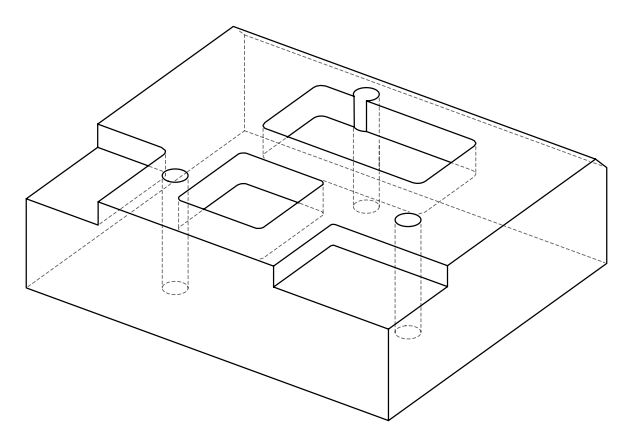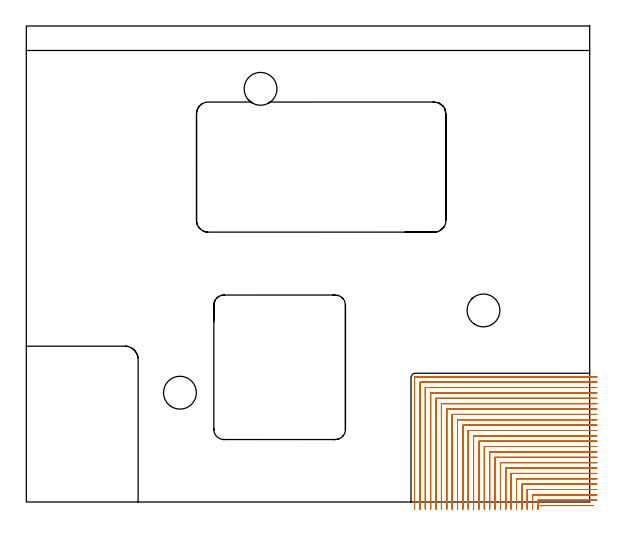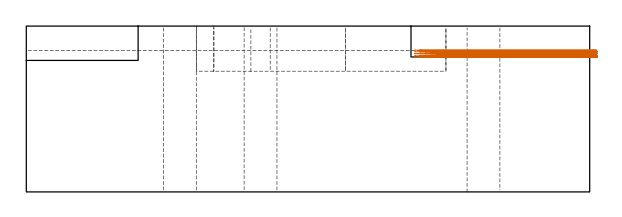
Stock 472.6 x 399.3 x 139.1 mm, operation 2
(PLAN: 20 operations, 15 tool changes, 273.5 min)
(1 AREA_MILL | FG_CHAMFER_SURFACE | UGT0205_001 | 30.49 min | 99290 mm3)
(2 MILL_CORNER_NOTCH_RECTANGULAR | CORNER_NOTCH_RECTANGULAR | NXT0201_008 | Follow Part, ap 1.5, ae 75% | 152.79 min | 419268 mm3)
(3 MILL_CORNER_NOTCH_RECTANGULAR_1 | CORNER_NOTCH_RECTANGULAR_1 | NXT0201_012 | Follow Part, ap 4, ae 75% | 20.48 min | 352301 mm3)
(4 MILL_RECTANGULAR_POCKET | POCKET_RECTANGULAR_STRAIGHT | NXT0201_012 | Follow Part, ap 4, ae 75% | 23.34 min | 504735 mm3)
(5 MILL_RECTANGULAR_POCKET_1 | POCKET_RECTANGULAR_STRAIGHT_1 | NXT0201_012 | Follow Part, ap 4, ae 75% | 40.64 min | 862028 mm3)
(6 SPOT_DRILL | STEP1HOLE | NXT0321_9005460120000 | 0.05 min | 144 mm3)
(7 SPOT_DRILL_1 | STEP1HOLE_1 | NXT0321_9005460120000 | 0.05 min | 247 mm3)
(8 SPOT_DRILL_2 | STEP1HOLE_2 | NXT0321_9005460120000 | 0.05 min | 151 mm3)
(9 DRILL_BLIND_HOLE_INTO_CENTER | STEP1HOLE | UGT0301_192 | 0.05 min | 359 mm3)
(10 GUN_DRILL_THROUGH_HOLE | STEP1HOLE | UGT0307_003 | 0.64 min | 4865 mm3)
(11 SPADE_DRILL_TO_ENLARGE_THROUGH_HOLE | STEP1HOLE | UGT0306_008 | 0.59 min | 27917 mm3)
(12 DRILL_TO_ENLARGE_THROUGH_HOLE | STEP1HOLE | UGT0301_390 | 0.61 min | 49175 mm3)
(13 DRILL_BLIND_HOLE_INTO_CENTER_1 | STEP1HOLE_1 | UGT0301_192 | 0.05 min | 286 mm3)
(14 GUN_DRILL_THROUGH_HOLE_1 | STEP1HOLE_1 | UGT0307_003 | 0.64 min | 4977 mm3)
(15 SPADE_DRILL_TO_ENLARGE_THROUGH_HOLE_1 | STEP1HOLE_1 | UGT0306_008 | 0.59 min | 27949 mm3)
(16 DRILL_TO_ENLARGE_THROUGH_HOLE_1 | STEP1HOLE_1 | UGT0301_390 | 0.61 min | 49122 mm3)
(17 DRILL_BLIND_HOLE_INTO_CENTER_2 | STEP1HOLE_2 | UGT0301_192 | 0.05 min | 333 mm3)
(18 GUN_DRILL_THROUGH_HOLE_2 | STEP1HOLE_2 | UGT0307_003 | 0.64 min | 4922 mm3)
(19 SPADE_DRILL_TO_ENLARGE_THROUGH_HOLE_2 | STEP1HOLE_2 | UGT0306_008 | 0.59 min | 27992 mm3)
(20 DRILL_TO_ENLARGE_THROUGH_HOLE_2 | STEP1HOLE_2 | UGT0301_390 | 0.61 min | 48086 mm3)
(TOOL UGT0205_001 | Chamfer Mill 20 x 3 x 45 deg. | D20 FL50 Z2)
(TOOL NXT0201_008 | ENDMILL 6mm [2P460-0600-NA 1630] | D6 FL26 Z6)
(TOOL NXT0201_012 | ENDMILL 16mm [2P460-1600-NA 1630] | D16 FL38 Z6)
(TOOL NXT0321_9005460120000 | NC Spot Drill, 142deg, 12mm, Carbide, Uncoated | D12 PA142 FL30 Z2)
(TOOL UGT0301_192 | Twist Drill 7.2 mm | D7.2 PA118 FL66 Z2)
(TOOL UGT0307_003 | Gun Drill 7 mm | D7 PA130 FL24 Z1)
(TOOL UGT0306_008 | Spade Drill 17.5mm | D17.5 PA132 FL10 Z2)
(TOOL UGT0301_390 | Twist Drill 27.5 mm | D27.5 PA118 FL165 Z2)
(OP 2 MILL_CORNER_NOTCH_RECTANGULAR, part 2 of 2)
G0 Z149.1
X478.6 Y100.5
Z118.956
G1 X475.6
X330.497 F500.
G3 X330.2 Y100.203 R0.3
G1 Y-3.
Y-6. F250.
G0 Z149.1
X478.6 Y105.
Z118.956
G1 X475.6
X326.1 F500.
G3 X325.7 Y104.6 R0.4
G1 Y-3.
Y-6. F250.
G0 Z149.1
X475.604 Y-3.
Z117.517
G1 X472.604
X433.992 F500.
X430.993 Y-3.071 F250.
G0 Z149.1
X478.6 Y1.5
Z117.517
G1 X475.6
X429.493 F500.
G3 X429.2 Y1.207 R0.3
G1 Y-3.
Y-6. F250.
G0 Z149.1
X478.6 Y6.
Z117.517
G1 X475.6
X424.993 F500.
G3 X424.7 Y5.707 R0.3
G1 Y-3.
Y-6. F250.
G0 Z149.1
X478.6 Y10.5
Z117.517
G1 X475.6
X420.494 F500.
G3 X420.2 Y10.206 R0.3
G1 Y-3.
Y-6. F250.
G0 Z149.1
X478.6 Y15.
Z117.517
G1 X475.6
X415.994 F500.
G3 X415.7 Y14.706 R0.3
G1 Y-3.
Y-6. F250.
G0 Z149.1
X478.6 Y19.5
Z117.517
G1 X475.6
X411.494 F500.
G3 X411.2 Y19.206 R0.3
G1 Y-3.
Y-6. F250.
G0 Z149.1
X478.6 Y24.
Z117.517
G1 X475.6
X406.994 F500.
G3 X406.7 Y23.706 R0.3
G1 Y-3.
Y-6. F250.
G0 Z149.1
X478.6 Y28.5
Z117.517
G1 X475.6
X402.494 F500.
G3 X402.2 Y28.206 R0.3
G1 Y-3.
Y-6. F250.
G0 Z149.1
X478.6 Y33.
Z117.517
G1 X475.6
X397.995 F500.
G3 X397.7 Y32.705 R0.3
G1 Y-3.
Y-6. F250.
G0 Z149.1
X478.6 Y37.5
Z117.517
G1 X475.6
X393.495 F500.
G3 X393.2 Y37.205 R0.3
G1 Y-3.
Y-6. F250.
G0 Z149.1
X478.6 Y42.
Z117.517
G1 X475.6
X388.995 F500.
G3 X388.7 Y41.705 R0.3
G1 Y-3.
Y-6. F250.
G0 Z149.1
X478.6 Y46.5
Z117.517
G1 X475.6
X384.495 F500.
G3 X384.2 Y46.205 R0.3
G1 Y-3.
Y-6. F250.
G0 Z149.1
X478.6 Y51.
Z117.517
G1 X475.6
X379.995 F500.
G3 X379.7 Y50.705 R0.3
G1 Y-3.
Y-6. F250.
G0 Z149.1
X478.6 Y55.5
Z117.517
G1 X475.6
X375.495 F500.
G3 X375.2 Y55.205 R0.3
G1 Y-3.
Y-6. F250.
G0 Z149.1
X478.6 Y60.
Z117.517
G1 X475.6
X370.996 F500.
G3 X370.7 Y59.704 R0.3
G1 Y-3.
Y-6. F250.
G0 Z149.1
X478.6 Y64.5
Z117.517
G1 X475.6
X366.496 F500.
G3 X366.2 Y64.204 R0.3
G1 Y-3.
Y-6. F250.
G0 Z149.1
X478.6 Y69.
Z117.517
G1 X475.6
X361.996 F500.
G3 X361.7 Y68.704 R0.3
G1 Y-3.
Y-6. F250.
G0 Z149.1
X478.6 Y73.5
Z117.517
G1 X475.6
X357.496 F500.
G3 X357.2 Y73.204 R0.3
G1 Y-3.
Y-6. F250.
G0 Z149.1
X478.6 Y78.
Z117.517
G1 X475.6
X352.996 F500.
G3 X352.7 Y77.704 R0.3
G1 Y-3.
Y-6. F250.
G0 Z149.1
X478.6 Y82.5
Z117.517
G1 X475.6
X348.497 F500.
G3 X348.2 Y82.203 R0.3
G1 Y-3.
Y-6. F250.
G0 Z149.1
X478.6 Y87.
Z117.517
G1 X475.6
X343.997 F500.
G3 X343.7 Y86.703 R0.3
G1 Y-3.
Y-6. F250.
G0 Z149.1
X478.6 Y91.5
Z117.517
G1 X475.6
X339.497 F500.
G3 X339.2 Y91.203 R0.3
G1 Y-3.
Y-6. F250.
G0 Z149.1
X478.6 Y96.
Z117.517
G1 X475.6
X334.997 F500.
G3 X334.7 Y95.703 R0.3
G1 Y-3.
Y-6. F250.
G0 Z149.1
X478.6 Y100.5
Z117.517
G1 X475.6
X330.497 F500.
G3 X330.2 Y100.203 R0.3
G1 Y-3.
Y-6. F250.
G0 Z149.1
X478.6 Y105.
Z117.517
G1 X475.6
X326.1 F500.
G3 X325.7 Y104.6 R0.4
G1 Y-3.
Y-6. F250.
G0 Z149.1
X475.604 Y-3.
Z116.078
G1 X472.604
X433.992 F500.
X430.993 Y-3.071 F250.
G0 Z149.1
X478.6 Y1.5
Z116.078
G1 X475.6
X429.493 F500.
G3 X429.2 Y1.207 R0.3
G1 Y-3.
Y-6. F250.
G0 Z149.1
X478.6 Y6.
Z116.078
G1 X475.6
X424.993 F500.
G3 X424.7 Y5.707 R0.3
G1 Y-3.
Y-6. F250.
G0 Z149.1
X478.6 Y10.5
Z116.078
G1 X475.6
X420.494 F500.
G3 X420.2 Y10.206 R0.3
G1 Y-3.
Y-6. F250.
G0 Z149.1
X478.6 Y15.
Z116.078
G1 X475.6
X415.994 F500.
G3 X415.7 Y14.706 R0.3
G1 Y-3.
Y-6. F250.
G0 Z149.1
X478.6 Y19.5
Z116.078
G1 X475.6
X411.494 F500.
G3 X411.2 Y19.206 R0.3
G1 Y-3.
Y-6. F250.
G0 Z149.1
X478.6 Y24.
Z116.078
G1 X475.6
X406.994 F500.
G3 X406.7 Y23.706 R0.3
G1 Y-3.
Y-6. F250.
G0 Z149.1
X478.6 Y28.5
Z116.078
G1 X475.6
X402.494 F500.
G3 X402.2 Y28.206 R0.3
G1 Y-3.
Y-6. F250.
G0 Z149.1
X478.6 Y33.
Z116.078
G1 X475.6
X397.995 F500.
G3 X397.7 Y32.705 R0.3
G1 Y-3.
Y-6. F250.
G0 Z149.1
X478.6 Y37.5
Z116.078
G1 X475.6
X393.495 F500.
G3 X393.2 Y37.205 R0.3
G1 Y-3.
Y-6. F250.
G0 Z149.1
X478.6 Y42.
Z116.078
G1 X475.6
X388.995 F500.
G3 X388.7 Y41.705 R0.3
G1 Y-3.
Y-6. F250.
G0 Z149.1
X478.6 Y46.5
Z116.078
G1 X475.6
X384.495 F500.
G3 X384.2 Y46.205 R0.3
G1 Y-3.
Y-6. F250.
G0 Z149.1
X478.6 Y51.
Z116.078
G1 X475.6
X379.995 F500.
G3 X379.7 Y50.705 R0.3
G1 Y-3.
Y-6. F250.
G0 Z149.1
X478.6 Y55.5
Z116.078
G1 X475.6
X375.495 F500.
G3 X375.2 Y55.205 R0.3
G1 Y-3.
Y-6. F250.
G0 Z149.1
X478.6 Y60.
Z116.078
G1 X475.6
X370.996 F500.
G3 X370.7 Y59.704 R0.3
G1 Y-3.
Y-6. F250.
G0 Z149.1
X478.6 Y64.5
Z116.078
G1 X475.6
X366.496 F500.
G3 X366.2 Y64.204 R0.3
G1 Y-3.
Y-6. F250.
G0 Z149.1
X478.6 Y69.
Z116.078
G1 X475.6
X361.996 F500.
G3 X361.7 Y68.704 R0.3
G1 Y-3.
Y-6. F250.
G0 Z149.1
X478.6 Y73.5
Z116.078
G1 X475.6
X357.496 F500.
G3 X357.2 Y73.204 R0.3
G1 Y-3.
Y-6. F250.
G0 Z149.1
X478.6 Y78.
Z116.078
G1 X475.6
X352.996 F500.
G3 X352.7 Y77.704 R0.3
G1 Y-3.
Y-6. F250.
G0 Z149.1
X478.6 Y82.5
Z116.078
G1 X475.6
X348.497 F500.
G3 X348.2 Y82.203 R0.3
G1 Y-3.
Y-6. F250.
G0 Z149.1
X478.6 Y87.
Z116.078
G1 X475.6
X343.997 F500.
G3 X343.7 Y86.703 R0.3
G1 Y-3.
Y-6. F250.
G0 Z149.1
X478.6 Y91.5
Z116.078
G1 X475.6
X339.497 F500.
G3 X339.2 Y91.203 R0.3
G1 Y-3.
Y-6. F250.
G0 Z149.1
X478.6 Y96.
Z116.078
G1 X475.6
X334.997 F500.
G3 X334.7 Y95.703 R0.3
G1 Y-3.
Y-6. F250.
G0 Z149.1
X478.6 Y100.5
Z116.078
G1 X475.6
X330.497 F500.
G3 X330.2 Y100.203 R0.3
G1 Y-3.
Y-6. F250.
G0 Z149.1
X478.6 Y105.
Z116.078
G1 X475.6
X326.1 F500.
G3 X325.7 Y104.6 R0.4
G1 Y-3.
Y-6. F250.
G0 Z149.1
X475.604 Y-3.
Z114.639
G1 X472.604
X433.992 F500.
X430.993 Y-3.071 F250.
G0 Z149.1
X478.6 Y1.5
Z114.639
G1 X475.6
X429.493 F500.
G3 X429.2 Y1.207 R0.3
G1 Y-3.
Y-6. F250.
G0 Z149.1
X478.6 Y6.
Z114.639
G1 X475.6
X424.993 F500.
G3 X424.7 Y5.707 R0.3
G1 Y-3.
Y-6. F250.
G0 Z149.1
X478.6 Y10.5
Z114.639
G1 X475.6
X420.494 F500.
G3 X420.2 Y10.206 R0.3
G1 Y-3.
Y-6. F250.
G0 Z149.1
X478.6 Y15.
Z114.639
G1 X475.6
X415.994 F500.
G3 X415.7 Y14.706 R0.3
G1 Y-3.
Y-6. F250.
G0 Z149.1
X478.6 Y19.5
Z114.639
G1 X475.6
X411.494 F500.
G3 X411.2 Y19.206 R0.3
G1 Y-3.
Y-6. F250.
G0 Z149.1
X478.6 Y24.
Z114.639
G1 X475.6
X406.994 F500.
G3 X406.7 Y23.706 R0.3
G1 Y-3.
Y-6. F250.
G0 Z149.1
X478.6 Y28.5
Z114.639
G1 X475.6
X402.494 F500.
G3 X402.2 Y28.206 R0.3
G1 Y-3.
Y-6. F250.
G0 Z149.1
X478.6 Y33.
Z114.639
G1 X475.6
X397.995 F500.
G3 X397.7 Y32.705 R0.3
G1 Y-3.
Y-6. F250.
G0 Z149.1
X478.6 Y37.5
Z114.639
G1 X475.6
X393.495 F500.
G3 X393.2 Y37.205 R0.3
G1 Y-3.
Y-6. F250.
G0 Z149.1
X478.6 Y42.
Z114.639
G1 X475.6
X388.995 F500.
G3 X388.7 Y41.705 R0.3
G1 Y-3.
Y-6. F250.
G0 Z149.1
X478.6 Y46.5
Z114.639
G1 X475.6
X384.495 F500.
G3 X384.2 Y46.205 R0.3
G1 Y-3.
Y-6. F250.
G0 Z149.1
X478.6 Y51.
Z114.639
G1 X475.6
X379.995 F500.
G3 X379.7 Y50.705 R0.3
G1 Y-3.
Y-6. F250.
G0 Z149.1
X478.6 Y55.5
Z114.639
G1 X475.6
X375.495 F500.
G3 X375.2 Y55.205 R0.3
G1 Y-3.
Y-6. F250.
G0 Z149.1
X478.6 Y60.
Z114.639
G1 X475.6
X370.996 F500.
G3 X370.7 Y59.704 R0.3
G1 Y-3.
Y-6. F250.
G0 Z149.1
X478.6 Y64.5
Z114.639
G1 X475.6
X366.496 F500.
G3 X366.2 Y64.204 R0.3
G1 Y-3.
Y-6. F250.
G0 Z149.1
X478.6 Y69.
Z114.639
G1 X475.6
X361.996 F500.
G3 X361.7 Y68.704 R0.3
G1 Y-3.
Y-6. F250.
G0 Z149.1
X478.6 Y73.5
Z114.639
G1 X475.6
X357.496 F500.
G3 X357.2 Y73.204 R0.3
G1 Y-3.
Y-6. F250.
G0 Z149.1
X478.6 Y78.
Z114.639
G1 X475.6
X352.996 F500.
G3 X352.7 Y77.704 R0.3
G1 Y-3.
Y-6. F250.
G0 Z149.1
X478.6 Y82.5
Z114.639
G1 X475.6
X348.497 F500.
G3 X348.2 Y82.203 R0.3
G1 Y-3.
Y-6. F250.
G0 Z149.1
X478.6 Y87.
Z114.639
G1 X475.6
X343.997 F500.
G3 X343.7 Y86.703 R0.3
G1 Y-3.
Y-6. F250.
G0 Z149.1
X478.6 Y91.5
Z114.639
G1 X475.6
X339.497 F500.
G3 X339.2 Y91.203 R0.3
G1 Y-3.
Y-6. F250.
G0 Z149.1
X478.6 Y96.
Z114.639
G1 X475.6
X334.997 F500.
G3 X334.7 Y95.703 R0.3
G1 Y-3.
Y-6. F250.
G0 Z149.1
X478.6 Y100.5
Z114.639
G1 X475.6
X330.497 F500.
G3 X330.2 Y100.203 R0.3
G1 Y-3.
Y-6. F250.
G0 Z149.1
X478.6 Y105.
Z114.639
G1 X475.6
X326.1 F500.
G3 X325.7 Y104.6 R0.4
G1 Y-3.
Y-6. F250.
G0 Z149.1
X475.604 Y-3.
Z113.2
G1 X472.604
X433.992 F500.
X430.993 Y-3.071 F250.
G0 Z149.1
X478.6 Y1.5
Z113.2
G1 X475.6
X429.493 F500.
G3 X429.2 Y1.207 R0.3
G1 Y-3.
Y-6. F250.
G0 Z149.1
X478.6 Y6.
Z113.2
G1 X475.6
X424.993 F500.
G3 X424.7 Y5.707 R0.3
G1 Y-3.
Y-6. F250.
G0 Z149.1
X478.6 Y10.5
Z113.2
G1 X475.6
X420.494 F500.
G3 X420.2 Y10.206 R0.3
G1 Y-3.
Y-6. F250.
G0 Z149.1
X478.6 Y15.
Z113.2
G1 X475.6
X415.994 F500.
G3 X415.7 Y14.706 R0.3
G1 Y-3.
Y-6. F250.
G0 Z149.1
X478.6 Y19.5
Z113.2
G1 X475.6
X411.494 F500.
G3 X411.2 Y19.206 R0.3
G1 Y-3.
Y-6. F250.
G0 Z149.1
X478.6 Y24.
Z113.2
G1 X475.6
X406.994 F500.
G3 X406.7 Y23.706 R0.3
G1 Y-3.
Y-6. F250.
G0 Z149.1
X478.6 Y28.5
Z113.2
G1 X475.6
X402.494 F500.
G3 X402.2 Y28.206 R0.3
G1 Y-3.
Y-6. F250.
G0 Z149.1
X478.6 Y33.
Z113.2
G1 X475.6
X397.995 F500.
G3 X397.7 Y32.705 R0.3
G1 Y-3.
Y-6. F250.
G0 Z149.1
X478.6 Y37.5
Z113.2
G1 X475.6
X393.495 F500.
G3 X393.2 Y37.205 R0.3
G1 Y-3.
Y-6. F250.
G0 Z149.1
X478.6 Y42.
Z113.2
G1 X475.6
X388.995 F500.
G3 X388.7 Y41.705 R0.3
G1 Y-3.
Y-6. F250.
G0 Z149.1
X478.6 Y46.5
Z113.2
G1 X475.6
X384.495 F500.
G3 X384.2 Y46.205 R0.3
G1 Y-3.
Y-6. F250.
G0 Z149.1
X478.6 Y51.
Z113.2
G1 X475.6
X379.995 F500.
G3 X379.7 Y50.705 R0.3
G1 Y-3.
Y-6. F250.
G0 Z149.1
X478.6 Y55.5
Z113.2
G1 X475.6
X375.495 F500.
G3 X375.2 Y55.205 R0.3
G1 Y-3.
Y-6. F250.
G0 Z149.1
X478.6 Y60.
Z113.2
G1 X475.6
X370.996 F500.
G3 X370.7 Y59.704 R0.3
G1 Y-3.
Y-6. F250.
G0 Z149.1
X478.6 Y64.5
Z113.2
G1 X475.6
X366.496 F500.
G3 X366.2 Y64.204 R0.3
G1 Y-3.
Y-6. F250.
G0 Z149.1
X478.6 Y69.
Z113.2
G1 X475.6
X361.996 F500.
G3 X361.7 Y68.704 R0.3
G1 Y-3.
Y-6. F250.
G0 Z149.1
X478.6 Y73.5
Z113.2
G1 X475.6
X357.496 F500.
G3 X357.2 Y73.204 R0.3
G1 Y-3.
Y-6. F250.
G0 Z149.1
X478.6 Y78.
Z113.2
G1 X475.6
X352.996 F500.
G3 X352.7 Y77.704 R0.3
G1 Y-3.
Y-6. F250.
G0 Z149.1
X478.6 Y82.5
Z113.2
G1 X475.6
X348.497 F500.
G3 X348.2 Y82.203 R0.3
G1 Y-3.
Y-6. F250.
G0 Z149.1
X478.6 Y87.
Z113.2
G1 X475.6
X343.997 F500.
G3 X343.7 Y86.703 R0.3
G1 Y-3.
Y-6. F250.
G0 Z149.1
X478.6 Y91.5
Z113.2
G1 X475.6
X339.497 F500.
G3 X339.2 Y91.203 R0.3
G1 Y-3.
Y-6. F250.
G0 Z149.1
X478.6 Y96.
Z113.2
G1 X475.6
X334.997 F500.
G3 X334.7 Y95.703 R0.3
G1 Y-3.
Y-6. F250.
G0 Z149.1
X478.6 Y100.5
Z113.2
G1 X475.6
X330.497 F500.
G3 X330.2 Y100.203 R0.3
G1 Y-3.
Y-6. F250.
G0 Z149.1
X478.6 Y105.
Z113.2
G1 X475.6
X326.1 F500.
G3 X325.7 Y104.6 R0.4
G1 Y-3.
Y-6. F250.
G0 Z149.1
M5
M2
